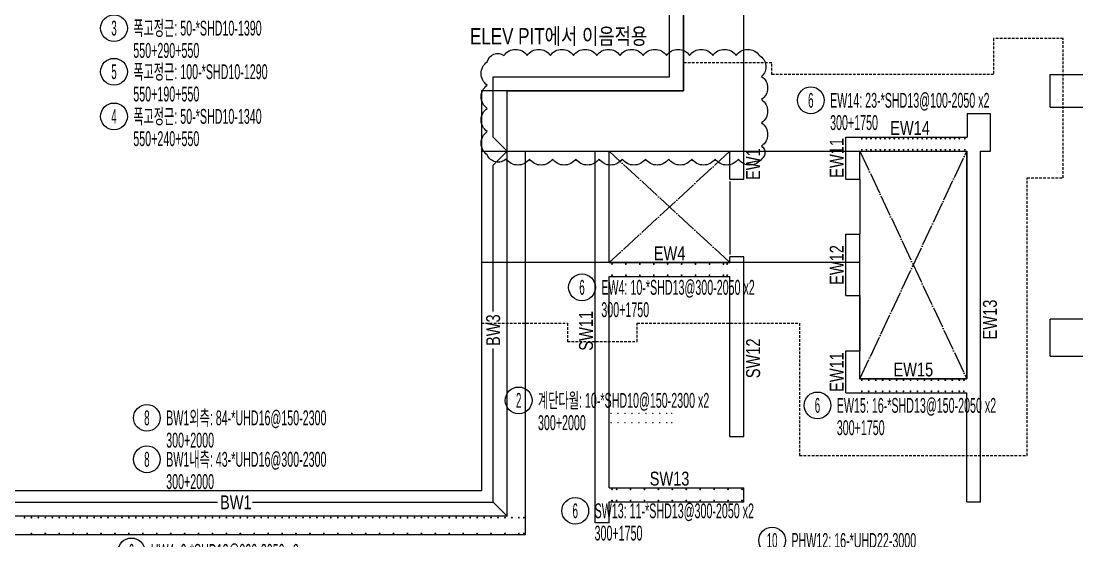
# Model space of a CAD drawing. Header units: millimetres. Extents: x 317501 to 814054, y -400799 to -14117.
# Drawn here: x 430866 to 453606, y -341558 to -330369 of the extents above; entities that cross this region are included whole.
import ezdxf
from ezdxf.enums import TextEntityAlignment as Align

# ---------------------------------------------------------------- set-up
doc = ezdxf.new("R2010")
doc.units = ezdxf.units.MM
doc.header["$LTSCALE"] = 38
doc.linetypes.add('XS-기초$0$DDOT', pattern=[14, 12, -1, 0, -1])
doc.linetypes.add('XS-기초$0$HID', pattern=[2.3, 1.5, -0.8])
for name, color, linetype in [('DIM', 7, 'Continuous'), ('LEADER', 7, 'Continuous'), ('RP_TAG', 7, 'Continuous'), ('XREBAR', 1, 'Continuous'), ('XS-기초$0$EL7', 7, 'Continuous'), ('XS-기초$0$OPEN', 9, 'XS-기초$0$DDOT'), ('XS-기초$0$기초꺽임', 4, 'XS-기초$0$HID'), ('XS-기초$0$기초연단', 3, 'Continuous'), ('XTAG', 7, 'Continuous')]:
    doc.layers.add(name, color=color, linetype=linetype)
doc.layers.add('벽부호', color=3, linetype='Continuous', lineweight=0)
doc.styles.add('RPWK1', font='Dotum.ttf', dxfattribs={"bigfont": 'whgtxt.shx'})
doc.styles.add('돋음', font='Dotum.ttf')

# ---------------------------------------------------------------- blocks, each defined once
blk = doc.blocks.new('XDFHSDHSTHS')
at = {"layer": 'DIM', "color": 5}
for p, q in [((-6110, 750), (-6110, 9575)), ((-4810, -150), (-4810, 8675)), ((1790, 400), (1790, 1100)), ((1790, 1100), (2950, 1100)), ((-9910, 750), (-6110, 750)), ((-9910, -8410), (-9910, 750)), ((500, 250), (0, 250)), ((0, 250), (0, -250)), ((500, -550), (500, 250)), ((1790, 400), (3650, 400)), ((-4810, -1155), (-4810, -150)), ((-2610, -250), (0, -250)), ((-2610, -1150), (-2610, -250)), ((-9510, -550), (-8010, -550)), ((-9510, -8810), (-9510, -550)), ((-8010, -8550), (-8010, -550)), ((-7710, -2950), (-7710, -550)), ((-7710, -550), (-5110, -550)), ((-5110, -1155), (-5110, -550)), ((-2310, -550), (-10, -550)), ((-2310, -1150), (-2310, -550)), ((-10, -5450), (-10, -550)), ((290, -8100), (290, -550)), ((290, -550), (500, -550)), ((-5110, -1155), (-4810, -1155)), ((-2610, -1150), (-2310, -1150)), ((-2610, -3660), (-2610, -2340)), ((-2610, -2340), (-2310, -2340)), ((-2310, -3660), (-2310, -2340)), ((-7710, -2950), (-5110, -2950)), ((-5110, -2950), (-5110, -2825)), ((-4810, -2825), (-5110, -2825)), ((-4810, -6690), (-4810, -2825)), ((-4810, -3250), (-4810, -2825)), ((-7710, -7800), (-7710, -3250)), ((-7710, -3250), (-5110, -3250)), ((-5110, -6690), (-5110, -3250)), ((-2610, -3660), (-2310, -3660)), ((3650, -4165), (1790, -4165)), ((1790, -4965), (1790, -4165)), ((-2610, -5750), (-2610, -4850)), ((-2610, -4850), (-2310, -4850)), ((-2310, -5450), (-2310, -4850)), ((1790, -4965), (7485, -4965)), ((-2310, -5450), (-10, -5450)), ((-2610, -5750), (-10, -5750)), ((-10, -8100), (-10, -5750)), ((-5110, -6690), (-4810, -6690)), ((-7710, -7800), (-4810, -7800)), ((-4810, -8100), (-4810, -7800)), ((-7710, -8550), (-7710, -8100)), ((-7710, -8100), (-4810, -8100)), ((-10, -8100), (290, -8100)), ((-9910, -8410), (-21595, -8410)), ((-7710, -8550), (-8010, -8550)), ((-9510, -8810), (-21995, -8810))]:
    blk.add_line(p, q, dxfattribs=at)
at = {"layer": 'XS-기초$0$EL7'}
for p, q in [((-5110, -1205), (-5110, -2775)), ((-2310, -1150), (-2310, -2340)), ((-2310, -3660), (-2310, -4850))]:
    blk.add_line(p, q, dxfattribs=at)
at = {"layer": 'XS-기초$0$OPEN'}
for p, q in [((-5110, -550), (-7710, -2950)), ((-5110, -2950), (-7710, -550)), ((-2310, -5450), (-10, -550)), ((-2310, -550), (-10, -5450))]:
    blk.add_line(p, q, dxfattribs=at)
at = {"layer": 'XS-기초$0$기초꺽임', "color": 8}
blk.add_lwpolyline([(-6110, 750), (-10460, 750), (-10460, -550), (-10, -550), (-10, -5450), (-2310, -5450), (-2310, -2950), (-10460, -2950), (-10460, -4250), (-8610, -4250), (-8610, -4650), (-7110, -4650), (-7110, -4250), (-3610, -4250), (-3610, -7100), (1290, -7100), (1290, -1125), (2070, -1125), (2070, 1875), (570, 1875), (570, 1100), (-4210, 1100), (-4210, 1350), (-6110, 1350)], close=True, dxfattribs=at)
at = {"layer": 'XS-기초$0$기초연단'}
blk.add_line((-6110, 9575), (-6110, 750), dxfattribs=at)
at = {"layer": 'XS-기초$0$기초연단', "color": 8}
for p, q in [((-10460, 750), (-10460, -7860)), ((-6110, 750), (-10460, 750)), ((-10460, -7860), (-21045, -7860))]:
    blk.add_line(p, q, dxfattribs=at)
blk.add_lwpolyline([(-5760, 11892), (-5760, 9575), (-6110, 9575), (-6110, 750), (-10460, 750), (-10460, -550), (-10, -550), (-10, -5450), (-2310, -5450), (-2310, -2950), (-10460, -2950), (-10460, -7860), (-21045, -7860), (-21045, -4650), (-24695, -4650), (-24695, -4050), (-29395, -4050), (-29395, -19375), (-5185, -19375)], dxfattribs=at)
blk = doc.blocks.new('*U1182', base_point=(447587.4742, -332073.1406))
at = {"layer": 'RP_TAG', "color": 0, "linetype": 'Continuous', "ltscale": 100}
blk.add_circle((447874.4742, -332073.1406), 288, dxfattribs=at)
at = {"layer": 'RP_TAG', "color": 0, "linetype": 'Continuous', "ltscale": 100, "style": 'RPWK1', "width": 0.5}
blk.add_text('6', height=320, dxfattribs=at).set_placement((447874.4742, -332073.1406), align=Align.MIDDLE_CENTER)
at = {"layer": 'RP_TAG', "color": 0, "linetype": 'Continuous', "ltscale": 100, "style": 'RPWK1', "width": 0.55}
for s, p in [('EW14: 23-*SHD13@100-2050 x2', (448290.4742, -332073.1406)), ('300+1750', (448290.4742, -332553.1406))]:
    blk.add_text(s, height=320, dxfattribs=at).set_placement(p, align=Align.MIDDLE_LEFT)
blk = doc.blocks.new('*U1183', base_point=(447731.118, -338641.4376))
at = {"layer": 'RP_TAG', "color": 0, "linetype": 'Continuous', "ltscale": 100}
blk.add_circle((448018.118, -338641.4376), 288, dxfattribs=at)
at = {"layer": 'RP_TAG', "color": 0, "linetype": 'Continuous', "ltscale": 100, "style": 'RPWK1', "width": 0.5}
blk.add_text('6', height=320, dxfattribs=at).set_placement((448018.118, -338641.4376), align=Align.MIDDLE_CENTER)
at = {"layer": 'RP_TAG', "color": 0, "linetype": 'Continuous', "ltscale": 100, "style": 'RPWK1', "width": 0.55}
for s, p in [('EW15: 16-*SHD13@150-2050 x2', (448434.118, -338641.4376)), ('300+1750', (448434.118, -339121.4376))]:
    blk.add_text(s, height=320, dxfattribs=at).set_placement(p, align=Align.MIDDLE_LEFT)
blk = doc.blocks.new('*U1206', base_point=(432954.6523, -341785.0219))
at = {"layer": 'RP_TAG', "color": 0, "linetype": 'Continuous', "ltscale": 100}
blk.add_circle((433241.6523, -341785.0219), 288, dxfattribs=at)
at = {"layer": 'RP_TAG', "color": 0, "linetype": 'Continuous', "ltscale": 100, "style": 'RPWK1', "width": 0.5}
blk.add_text('6', height=320, dxfattribs=at).set_placement((433241.6523, -341785.0219), align=Align.MIDDLE_CENTER)
at = {"layer": 'RP_TAG', "color": 0, "linetype": 'Continuous', "ltscale": 100, "style": 'RPWK1', "width": 0.55}
for s, p in [('HW4: 6-*SHD13@300-2050 x2', (433657.6523, -341785.0219)), ('300+1750', (433657.6523, -342265.0219))]:
    blk.add_text(s, height=320, dxfattribs=at).set_placement(p, align=Align.MIDDLE_LEFT)
blk = doc.blocks.new('*U1232', base_point=(442514.3847, -340910.6544))
at = {"layer": 'RP_TAG', "color": 0, "linetype": 'Continuous', "ltscale": 100}
blk.add_circle((442801.3847, -340910.6544), 288, dxfattribs=at)
at = {"layer": 'RP_TAG', "color": 0, "linetype": 'Continuous', "ltscale": 100, "style": 'RPWK1', "width": 0.5}
blk.add_text('6', height=320, dxfattribs=at).set_placement((442801.3847, -340910.6544), align=Align.MIDDLE_CENTER)
at = {"layer": 'RP_TAG', "color": 0, "linetype": 'Continuous', "ltscale": 100, "style": 'RPWK1', "width": 0.55}
for s, p in [('SW13: 11-*SHD13@300-2050 x2', (443217.3847, -340910.6544)), ('300+1750', (443217.3847, -341390.6544))]:
    blk.add_text(s, height=320, dxfattribs=at).set_placement(p, align=Align.MIDDLE_LEFT)
blk = doc.blocks.new('*U1234', base_point=(442659.7039, -336100.2828))
at = {"layer": 'RP_TAG', "color": 0, "linetype": 'Continuous', "ltscale": 100}
blk.add_circle((442946.7039, -336100.2828), 288, dxfattribs=at)
at = {"layer": 'RP_TAG', "color": 0, "linetype": 'Continuous', "ltscale": 100, "style": 'RPWK1', "width": 0.5}
blk.add_text('6', height=320, dxfattribs=at).set_placement((442946.7039, -336100.2828), align=Align.MIDDLE_CENTER)
at = {"layer": 'RP_TAG', "color": 0, "linetype": 'Continuous', "ltscale": 100, "style": 'RPWK1', "width": 0.55}
for s, p in [('EW4: 10-*SHD13@300-2050 x2', (443362.7039, -336100.2828)), ('300+1750', (443362.7039, -336580.2828))]:
    blk.add_text(s, height=320, dxfattribs=at).set_placement(p, align=Align.MIDDLE_LEFT)
blk = doc.blocks.new('*U1236', base_point=(441295.2083, -338533.5637))
at = {"layer": 'RP_TAG', "color": 0, "linetype": 'Continuous', "ltscale": 100}
blk.add_circle((441582.2083, -338533.5637), 288, dxfattribs=at)
at = {"layer": 'RP_TAG', "color": 0, "linetype": 'Continuous', "ltscale": 100, "style": 'RPWK1', "width": 0.5}
blk.add_text('2', height=320, dxfattribs=at).set_placement((441582.2083, -338533.5637), align=Align.MIDDLE_CENTER)
at = {"layer": 'RP_TAG', "color": 0, "linetype": 'Continuous', "ltscale": 100, "style": 'RPWK1', "width": 0.55}
for s, p in [('계단다월: 10-*SHD10@150-2300 x2', (441998.2083, -338533.5637)), ('300+2000', (441998.2083, -339013.5637))]:
    blk.add_text(s, height=320, dxfattribs=at).set_placement(p, align=Align.MIDDLE_LEFT)
blk = doc.blocks.new('*U1240', base_point=(446754.2946, -341550.2448))
at = {"layer": 'RP_TAG', "color": 0, "linetype": 'Continuous', "ltscale": 100}
blk.add_circle((447041.2946, -341550.2448), 288, dxfattribs=at)
at = {"layer": 'RP_TAG', "color": 0, "linetype": 'Continuous', "ltscale": 100, "style": 'RPWK1', "width": 0.5}
blk.add_text('10', height=320, dxfattribs=at).set_placement((447041.2946, -341550.2448), align=Align.MIDDLE_CENTER)
at = {"layer": 'RP_TAG', "color": 0, "linetype": 'Continuous', "ltscale": 100, "style": 'RPWK1', "width": 0.55}
for s, p in [('PHW12: 16-*UHD22-3000', (447457.2946, -341550.2448)), ('360+2640', (447457.2946, -342030.2448))]:
    blk.add_text(s, height=320, dxfattribs=at).set_placement(p, align=Align.MIDDLE_LEFT)
blk = doc.blocks.new('*U1265', base_point=(433287.3679, -339802.2206))
at = {"layer": 'RP_TAG', "color": 0, "linetype": 'Continuous', "ltscale": 100}
blk.add_circle((433574.3679, -339802.2206), 288, dxfattribs=at)
at = {"layer": 'RP_TAG', "color": 0, "linetype": 'Continuous', "ltscale": 100, "style": 'RPWK1', "width": 0.5}
blk.add_text('8', height=320, dxfattribs=at).set_placement((433574.3679, -339802.2206), align=Align.MIDDLE_CENTER)
at = {"layer": 'RP_TAG', "color": 0, "linetype": 'Continuous', "ltscale": 100, "style": 'RPWK1', "width": 0.55}
for s, p in [('BW1내측: 43-*UHD16@300-2300', (433990.3679, -339802.2206)), ('300+2000', (433990.3679, -340282.2206))]:
    blk.add_text(s, height=320, dxfattribs=at).set_placement(p, align=Align.MIDDLE_LEFT)
blk = doc.blocks.new('*U1266', base_point=(433287.3679, -338909.6941))
at = {"layer": 'RP_TAG', "color": 0, "linetype": 'Continuous', "ltscale": 100}
blk.add_circle((433574.3679, -338909.6941), 288, dxfattribs=at)
at = {"layer": 'RP_TAG', "color": 0, "linetype": 'Continuous', "ltscale": 100, "style": 'RPWK1', "width": 0.5}
blk.add_text('8', height=320, dxfattribs=at).set_placement((433574.3679, -338909.6941), align=Align.MIDDLE_CENTER)
at = {"layer": 'RP_TAG', "color": 0, "linetype": 'Continuous', "ltscale": 100, "style": 'RPWK1', "width": 0.55}
for s, p in [('BW1외측: 84-*UHD16@150-2300', (433990.3679, -338909.6941)), ('300+2000', (433990.3679, -339389.6941))]:
    blk.add_text(s, height=320, dxfattribs=at).set_placement(p, align=Align.MIDDLE_LEFT)
blk = doc.blocks.new('*U1274', base_point=(432579.2945, -331457.9248))
at = {"layer": 'RP_TAG', "color": 0, "linetype": 'Continuous', "ltscale": 100}
blk.add_circle((432866.2945, -331457.9248), 288, dxfattribs=at)
at = {"layer": 'RP_TAG', "color": 0, "linetype": 'Continuous', "ltscale": 100, "style": 'RPWK1', "width": 0.5}
blk.add_text('5', height=320, dxfattribs=at).set_placement((432866.2945, -331457.9248), align=Align.MIDDLE_CENTER)
at = {"layer": 'RP_TAG', "color": 0, "linetype": 'Continuous', "ltscale": 100, "style": 'RPWK1', "width": 0.55}
for s, p in [('폭고정근: 100-*SHD10-1290', (433282.2945, -331457.9248)), ('550+190+550', (433282.2945, -331937.9248))]:
    blk.add_text(s, height=320, dxfattribs=at).set_placement(p, align=Align.MIDDLE_LEFT)
blk = doc.blocks.new('*U1275', base_point=(432579.2945, -332419.3573))
at = {"layer": 'RP_TAG', "color": 0, "linetype": 'Continuous', "ltscale": 100}
blk.add_circle((432866.2945, -332419.3573), 288, dxfattribs=at)
at = {"layer": 'RP_TAG', "color": 0, "linetype": 'Continuous', "ltscale": 100, "style": 'RPWK1', "width": 0.55}
for s, p in [('폭고정근: 50-*SHD10-1340', (433282.2945, -332419.3573)), ('550+240+550', (433282.2945, -332899.3573))]:
    blk.add_text(s, height=320, dxfattribs=at).set_placement(p, align=Align.MIDDLE_LEFT)
at = {"layer": 'RP_TAG', "color": 0, "linetype": 'Continuous', "ltscale": 100, "style": 'RPWK1', "width": 0.5}
blk.add_text('4', height=320, dxfattribs=at).set_placement((432866.2945, -332419.3573), align=Align.MIDDLE_CENTER)
blk = doc.blocks.new('*U1276', base_point=(432579.2945, -330519.4532))
at = {"layer": 'RP_TAG', "color": 0, "linetype": 'Continuous', "ltscale": 100}
blk.add_circle((432866.2945, -330519.4532), 288, dxfattribs=at)
at = {"layer": 'RP_TAG', "color": 0, "linetype": 'Continuous', "ltscale": 100, "style": 'RPWK1', "width": 0.5}
blk.add_text('3', height=320, dxfattribs=at).set_placement((432866.2945, -330519.4532), align=Align.MIDDLE_CENTER)
at = {"layer": 'RP_TAG', "color": 0, "linetype": 'Continuous', "ltscale": 100, "style": 'RPWK1', "width": 0.55}
for s, p in [('폭고정근: 50-*SHD10-1390', (433282.2945, -330519.4532)), ('550+290+550', (433282.2945, -330999.4532))]:
    blk.add_text(s, height=320, dxfattribs=at).set_placement(p, align=Align.MIDDLE_LEFT)
blk = doc.blocks.new('*U1277', base_point=(451382.4087, -338218.0298, 17.1429))
at = {"layer": 'RP_TAG', "color": 0, "linetype": 'Continuous', "ltscale": 100, "style": 'RPWK1'}
blk.add_text('+', height=26, dxfattribs=at).set_placement((451382.4087, -338218.0298, 34.2858), align=Align.MIDDLE_CENTER)
blk = doc.blocks.new('*U1296', base_point=(443382.4087, -340568.0298, 17.1429))
at = {"layer": 'RP_TAG', "color": 0, "linetype": 'Continuous', "ltscale": 100, "style": 'RPWK1'}
blk.add_text('+', height=26, dxfattribs=at).set_placement((443382.4087, -340568.0298, 34.2858), align=Align.MIDDLE_CENTER)
blk = doc.blocks.new('*U1297', base_point=(443382.4087, -335718.0298, 17.1429))
at = {"layer": 'RP_TAG', "color": 0, "linetype": 'Continuous', "ltscale": 100, "style": 'RPWK1'}
blk.add_text('+', height=26, dxfattribs=at).set_placement((443382.4087, -335718.0298, 34.2858), align=Align.MIDDLE_CENTER)
blk = doc.blocks.new('*U1298', base_point=(446282.4087, -335718.0298, 17.1429))
at = {"layer": 'RP_TAG', "color": 0, "linetype": 'Continuous', "ltscale": 100, "style": 'RPWK1'}
blk.add_text('+', height=26, dxfattribs=at).set_placement((446282.4087, -335718.0298, 34.2858), align=Align.MIDDLE_CENTER)

msp = doc.modelspace()

# ---------------------------------------------------------------- linework, layer by layer
at = {"layer": 'LEADER'}
for p, q in [((444832.4, -331568), (444832.4, -328200.3)), ((441032.4, -332868), (441032.4, -331568)), ((441032.4, -331568), (444832.4, -331568)), ((441332.4, -333168), (441032.4, -332868)), ((441032.4, -340728), (441332.4, -341028))]:
    msp.add_line(p, q, dxfattribs=at)
for points in [[(441032.4, -336620.7), (441032.4, -333468), (441332.4, -333168)], [(435846.6, -340728), (441032.4, -340728), (441032.4, -337417.6)], [(429947.4, -339590.5), (429947.4, -340728), (435096, -340728)]]:
    msp.add_lwpolyline(points, dxfattribs=at)
at = {"layer": 'XREBAR', "color": 11, "linetype": 'Continuous', "ltscale": 2.33129e-317, "const_width": 20}
for points in [[(448962.4, -332898, -1), (448982.4, -332898, -1), (448962.4, -332898)], [(449062.4, -332898, -1), (449082.4, -332898, -1), (449062.4, -332898)], [(449162.4, -332898, -1), (449182.4, -332898, -1), (449162.4, -332898)], [(449262.4, -332898, -1), (449282.4, -332898, -1), (449262.4, -332898)], [(449362.4, -332898, -1), (449382.4, -332898, -1), (449362.4, -332898)], [(449462.4, -332898, -1), (449482.4, -332898, -1), (449462.4, -332898)], [(449562.4, -332898, -1), (449582.4, -332898, -1), (449562.4, -332898)], [(449662.4, -332898, -1), (449682.4, -332898, -1), (449662.4, -332898)], [(449762.4, -332898, -1), (449782.4, -332898, -1), (449762.4, -332898)], [(449862.4, -332898, -1), (449882.4, -332898, -1), (449862.4, -332898)], [(449962.4, -332898, -1), (449982.4, -332898, -1), (449962.4, -332898)], [(450062.4, -332898, -1), (450082.4, -332898, -1), (450062.4, -332898)], [(450162.4, -332898, -1), (450182.4, -332898, -1), (450162.4, -332898)], [(450262.4, -332898, -1), (450282.4, -332898, -1), (450262.4, -332898)], [(450362.4, -332898, -1), (450382.4, -332898, -1), (450362.4, -332898)], [(450462.4, -332898, -1), (450482.4, -332898, -1), (450462.4, -332898)], [(450562.4, -332898, -1), (450582.4, -332898, -1), (450562.4, -332898)], [(450662.4, -332898, -1), (450682.4, -332898, -1), (450662.4, -332898)], [(450762.4, -332898, -1), (450782.4, -332898, -1), (450762.4, -332898)], [(450862.4, -332898, -1), (450882.4, -332898, -1), (450862.4, -332898)], [(450962.4, -332898, -1), (450982.4, -332898, -1), (450962.4, -332898)], [(451062.4, -332898, -1), (451082.4, -332898, -1), (451062.4, -332898)], [(451182.4, -332898, -1), (451202.4, -332898, -1), (451182.4, -332898)], [(448962.4, -333138, -1), (448982.4, -333138, -1), (448962.4, -333138)], [(449062.4, -333138, -1), (449082.4, -333138, -1), (449062.4, -333138)], [(449162.4, -333138, -1), (449182.4, -333138, -1), (449162.4, -333138)], [(449262.4, -333138, -1), (449282.4, -333138, -1), (449262.4, -333138)], [(449362.4, -333138, -1), (449382.4, -333138, -1), (449362.4, -333138)], [(449462.4, -333138, -1), (449482.4, -333138, -1), (449462.4, -333138)], [(449562.4, -333138, -1), (449582.4, -333138, -1), (449562.4, -333138)], [(449662.4, -333138, -1), (449682.4, -333138, -1), (449662.4, -333138)], [(449762.4, -333138, -1), (449782.4, -333138, -1), (449762.4, -333138)], [(449862.4, -333138, -1), (449882.4, -333138, -1), (449862.4, -333138)], [(449962.4, -333138, -1), (449982.4, -333138, -1), (449962.4, -333138)], [(450062.4, -333138, -1), (450082.4, -333138, -1), (450062.4, -333138)], [(450162.4, -333138, -1), (450182.4, -333138, -1), (450162.4, -333138)], [(450262.4, -333138, -1), (450282.4, -333138, -1), (450262.4, -333138)], [(450362.4, -333138, -1), (450382.4, -333138, -1), (450362.4, -333138)], [(450462.4, -333138, -1), (450482.4, -333138, -1), (450462.4, -333138)], [(450562.4, -333138, -1), (450582.4, -333138, -1), (450562.4, -333138)], [(450662.4, -333138, -1), (450682.4, -333138, -1), (450662.4, -333138)], [(450762.4, -333138, -1), (450782.4, -333138, -1), (450762.4, -333138)], [(450862.4, -333138, -1), (450882.4, -333138, -1), (450862.4, -333138)], [(450962.4, -333138, -1), (450982.4, -333138, -1), (450962.4, -333138)], [(451062.4, -333138, -1), (451082.4, -333138, -1), (451062.4, -333138)], [(451182.4, -333138, -1), (451202.4, -333138, -1), (451182.4, -333138)], [(443582.4, -335598, -1), (443602.4, -335598, -1), (443582.4, -335598)], [(443882.4, -335598, -1), (443902.4, -335598, -1), (443882.4, -335598)], [(444182.4, -335598, -1), (444202.4, -335598, -1), (444182.4, -335598)], [(444482.4, -335598, -1), (444502.4, -335598, -1), (444482.4, -335598)], [(444782.4, -335598, -1), (444802.4, -335598, -1), (444782.4, -335598)], [(445082.4, -335598, -1), (445102.4, -335598, -1), (445082.4, -335598)], [(445382.4, -335598, -1), (445402.4, -335598, -1), (445382.4, -335598)], [(445682.4, -335598, -1), (445702.4, -335598, -1), (445682.4, -335598)], [(445982.4, -335598, -1), (446002.4, -335598, -1), (445982.4, -335598)], [(446062.4, -335598, -1), (446082.4, -335598, -1), (446062.4, -335598)], [(443582.4, -335838, -1), (443602.4, -335838, -1), (443582.4, -335838)], [(443882.4, -335838, -1), (443902.4, -335838, -1), (443882.4, -335838)], [(444182.4, -335838, -1), (444202.4, -335838, -1), (444182.4, -335838)], [(444482.4, -335838, -1), (444502.4, -335838, -1), (444482.4, -335838)], [(444782.4, -335838, -1), (444802.4, -335838, -1), (444782.4, -335838)], [(445082.4, -335838, -1), (445102.4, -335838, -1), (445082.4, -335838)], [(445382.4, -335838, -1), (445402.4, -335838, -1), (445382.4, -335838)], [(445682.4, -335838, -1), (445702.4, -335838, -1), (445682.4, -335838)], [(445982.4, -335838, -1), (446002.4, -335838, -1), (445982.4, -335838)], [(446062.4, -335838, -1), (446082.4, -335838, -1), (446062.4, -335838)], [(448962.4, -338098, -1), (448982.4, -338098, -1), (448962.4, -338098)], [(449112.4, -338098, -1), (449132.4, -338098, -1), (449112.4, -338098)], [(449262.4, -338098, -1), (449282.4, -338098, -1), (449262.4, -338098)], [(449412.4, -338098, -1), (449432.4, -338098, -1), (449412.4, -338098)], [(449562.4, -338098, -1), (449582.4, -338098, -1), (449562.4, -338098)], [(449712.4, -338098, -1), (449732.4, -338098, -1), (449712.4, -338098)], [(449862.4, -338098, -1), (449882.4, -338098, -1), (449862.4, -338098)], [(450012.4, -338098, -1), (450032.4, -338098, -1), (450012.4, -338098)], [(450162.4, -338098, -1), (450182.4, -338098, -1), (450162.4, -338098)], [(450312.4, -338098, -1), (450332.4, -338098, -1), (450312.4, -338098)], [(450462.4, -338098, -1), (450482.4, -338098, -1), (450462.4, -338098)], [(450612.4, -338098, -1), (450632.4, -338098, -1), (450612.4, -338098)], [(450762.4, -338098, -1), (450782.4, -338098, -1), (450762.4, -338098)], [(450912.4, -338098, -1), (450932.4, -338098, -1), (450912.4, -338098)], [(451062.4, -338098, -1), (451082.4, -338098, -1), (451062.4, -338098)], [(451162.4, -338098, -1), (451182.4, -338098, -1), (451162.4, -338098)], [(448962.4, -338338, -1), (448982.4, -338338, -1), (448962.4, -338338)], [(449112.4, -338338, -1), (449132.4, -338338, -1), (449112.4, -338338)], [(449262.4, -338338, -1), (449282.4, -338338, -1), (449262.4, -338338)], [(449412.4, -338338, -1), (449432.4, -338338, -1), (449412.4, -338338)], [(449562.4, -338338, -1), (449582.4, -338338, -1), (449562.4, -338338)], [(449712.4, -338338, -1), (449732.4, -338338, -1), (449712.4, -338338)], [(449862.4, -338338, -1), (449882.4, -338338, -1), (449862.4, -338338)], [(450012.4, -338338, -1), (450032.4, -338338, -1), (450012.4, -338338)], [(450162.4, -338338, -1), (450182.4, -338338, -1), (450162.4, -338338)], [(450312.4, -338338, -1), (450332.4, -338338, -1), (450312.4, -338338)], [(450462.4, -338338, -1), (450482.4, -338338, -1), (450462.4, -338338)], [(450612.4, -338338, -1), (450632.4, -338338, -1), (450612.4, -338338)], [(450762.4, -338338, -1), (450782.4, -338338, -1), (450762.4, -338338)], [(450912.4, -338338, -1), (450932.4, -338338, -1), (450912.4, -338338)], [(451062.4, -338338, -1), (451082.4, -338338, -1), (451062.4, -338338)], [(451162.4, -338338, -1), (451182.4, -338338, -1), (451162.4, -338338)], [(443582.4, -340448, -1), (443602.4, -340448, -1), (443582.4, -340448)], [(443682.4, -340448, -1), (443702.4, -340448, -1), (443682.4, -340448)], [(443982.4, -340448, -1), (444002.4, -340448, -1), (443982.4, -340448)], [(444282.4, -340448, -1), (444302.4, -340448, -1), (444282.4, -340448)], [(444582.4, -340448, -1), (444602.4, -340448, -1), (444582.4, -340448)], [(444882.4, -340448, -1), (444902.4, -340448, -1), (444882.4, -340448)], [(445182.4, -340448, -1), (445202.4, -340448, -1), (445182.4, -340448)], [(445482.4, -340448, -1), (445502.4, -340448, -1), (445482.4, -340448)], [(445782.4, -340448, -1), (445802.4, -340448, -1), (445782.4, -340448)], [(446082.4, -340448, -1), (446102.4, -340448, -1), (446082.4, -340448)], [(446382.4, -340448, -1), (446402.4, -340448, -1), (446382.4, -340448)], [(443582.4, -340688.1, -1), (443602.4, -340688.1, -1), (443582.4, -340688.1)], [(443682.4, -340688.1, -1), (443702.4, -340688.1, -1), (443682.4, -340688.1)], [(443982.4, -340688.1, -1), (444002.4, -340688.1, -1), (443982.4, -340688.1)], [(444282.4, -340688.1, -1), (444302.4, -340688.1, -1), (444282.4, -340688.1)], [(444582.4, -340688.1, -1), (444602.4, -340688.1, -1), (444582.4, -340688.1)], [(444882.4, -340688.1, -1), (444902.4, -340688.1, -1), (444882.4, -340688.1)], [(445182.4, -340688.1, -1), (445202.4, -340688.1, -1), (445182.4, -340688.1)], [(445482.4, -340688.1, -1), (445502.4, -340688.1, -1), (445482.4, -340688.1)], [(445782.4, -340688.1, -1), (445802.4, -340688.1, -1), (445782.4, -340688.1)], [(446082.4, -340688.1, -1), (446102.4, -340688.1, -1), (446082.4, -340688.1)], [(446382.4, -340688.1, -1), (446402.4, -340688.1, -1), (446382.4, -340688.1)]]:
    msp.add_lwpolyline(points, format="xyb", dxfattribs=at)
at = {"layer": 'XREBAR', "color": 30, "linetype": 'Continuous', "ltscale": 6.3e-322, "const_width": 15}
for points in [[(443564.9, -338814.8, -1), (443579.9, -338814.8, -1), (443564.9, -338814.8)], [(443714.9, -338814.8, -1), (443729.9, -338814.8, -1), (443714.9, -338814.8)], [(443864.9, -338814.8, -1), (443879.9, -338814.8, -1), (443864.9, -338814.8)], [(444014.9, -338814.8, -1), (444029.9, -338814.8, -1), (444014.9, -338814.8)], [(444164.9, -338814.8, -1), (444179.9, -338814.8, -1), (444164.9, -338814.8)], [(444314.9, -338814.8, -1), (444329.9, -338814.8, -1), (444314.9, -338814.8)], [(444464.9, -338814.8, -1), (444479.9, -338814.8, -1), (444464.9, -338814.8)], [(444614.9, -338814.8, -1), (444629.9, -338814.8, -1), (444614.9, -338814.8)], [(444764.9, -338814.8, -1), (444779.9, -338814.8, -1), (444764.9, -338814.8)], [(444872.3, -338814.8, -1), (444887.3, -338814.8, -1), (444872.3, -338814.8)], [(443564.9, -339012.7, -1), (443579.9, -339012.7, -1), (443564.9, -339012.7)], [(443714.9, -339012.7, -1), (443729.9, -339012.7, -1), (443714.9, -339012.7)], [(443864.9, -339012.7, -1), (443879.9, -339012.7, -1), (443864.9, -339012.7)], [(444014.9, -339012.7, -1), (444029.9, -339012.7, -1), (444014.9, -339012.7)], [(444164.9, -339012.7, -1), (444179.9, -339012.7, -1), (444164.9, -339012.7)], [(444314.9, -339012.7, -1), (444329.9, -339012.7, -1), (444314.9, -339012.7)], [(444464.9, -339012.7, -1), (444479.9, -339012.7, -1), (444464.9, -339012.7)], [(444614.9, -339012.7, -1), (444629.9, -339012.7, -1), (444614.9, -339012.7)], [(444764.9, -339012.7, -1), (444779.9, -339012.7, -1), (444764.9, -339012.7)], [(444872.3, -339012.7, -1), (444887.3, -339012.7, -1), (444872.3, -339012.7)]]:
    msp.add_lwpolyline(points, format="xyb", dxfattribs=at)
at = {"layer": 'XREBAR', "color": 171, "linetype": 'Continuous', "ltscale": 2.33129e-317, "const_width": 20}
for points in [[(430927.4, -341058, -1), (430947.4, -341058, -1), (430927.4, -341058)], [(431077.4, -341058, -1), (431097.4, -341058, -1), (431077.4, -341058)], [(431227.4, -341058, -1), (431247.4, -341058, -1), (431227.4, -341058)], [(431377.4, -341058, -1), (431397.4, -341058, -1), (431377.4, -341058)], [(431527.4, -341058, -1), (431547.4, -341058, -1), (431527.4, -341058)], [(431677.4, -341058, -1), (431697.4, -341058, -1), (431677.4, -341058)], [(431827.4, -341058, -1), (431847.4, -341058, -1), (431827.4, -341058)], [(431977.4, -341058, -1), (431997.4, -341058, -1), (431977.4, -341058)], [(432127.4, -341058, -1), (432147.4, -341058, -1), (432127.4, -341058)], [(432277.4, -341058, -1), (432297.4, -341058, -1), (432277.4, -341058)], [(432427.4, -341058, -1), (432447.4, -341058, -1), (432427.4, -341058)], [(432577.4, -341058, -1), (432597.4, -341058, -1), (432577.4, -341058)], [(432727.4, -341058, -1), (432747.4, -341058, -1), (432727.4, -341058)], [(432877.4, -341058, -1), (432897.4, -341058, -1), (432877.4, -341058)], [(433027.4, -341058, -1), (433047.4, -341058, -1), (433027.4, -341058)], [(433177.4, -341058, -1), (433197.4, -341058, -1), (433177.4, -341058)], [(433327.4, -341058, -1), (433347.4, -341058, -1), (433327.4, -341058)], [(433477.4, -341058, -1), (433497.4, -341058, -1), (433477.4, -341058)], [(433627.4, -341058, -1), (433647.4, -341058, -1), (433627.4, -341058)], [(433777.4, -341058, -1), (433797.4, -341058, -1), (433777.4, -341058)], [(433927.4, -341058, -1), (433947.4, -341058, -1), (433927.4, -341058)], [(434077.4, -341058, -1), (434097.4, -341058, -1), (434077.4, -341058)], [(434227.4, -341058, -1), (434247.4, -341058, -1), (434227.4, -341058)], [(434377.4, -341058, -1), (434397.4, -341058, -1), (434377.4, -341058)], [(434527.4, -341058, -1), (434547.4, -341058, -1), (434527.4, -341058)], [(434677.4, -341058, -1), (434697.4, -341058, -1), (434677.4, -341058)], [(434827.4, -341058, -1), (434847.4, -341058, -1), (434827.4, -341058)], [(434977.4, -341058, -1), (434997.4, -341058, -1), (434977.4, -341058)], [(435127.4, -341058, -1), (435147.4, -341058, -1), (435127.4, -341058)], [(435277.4, -341058, -1), (435297.4, -341058, -1), (435277.4, -341058)], [(435427.4, -341058, -1), (435447.4, -341058, -1), (435427.4, -341058)], [(435577.4, -341058, -1), (435597.4, -341058, -1), (435577.4, -341058)], [(435727.4, -341058, -1), (435747.4, -341058, -1), (435727.4, -341058)], [(435877.4, -341058, -1), (435897.4, -341058, -1), (435877.4, -341058)], [(436027.4, -341058, -1), (436047.4, -341058, -1), (436027.4, -341058)], [(436177.4, -341058, -1), (436197.4, -341058, -1), (436177.4, -341058)], [(436327.4, -341058, -1), (436347.4, -341058, -1), (436327.4, -341058)], [(436477.4, -341058, -1), (436497.4, -341058, -1), (436477.4, -341058)], [(436627.4, -341058, -1), (436647.4, -341058, -1), (436627.4, -341058)], [(436777.4, -341058, -1), (436797.4, -341058, -1), (436777.4, -341058)], [(436927.4, -341058, -1), (436947.4, -341058, -1), (436927.4, -341058)], [(437077.4, -341058, -1), (437097.4, -341058, -1), (437077.4, -341058)], [(437227.4, -341058, -1), (437247.4, -341058, -1), (437227.4, -341058)], [(437377.4, -341058, -1), (437397.4, -341058, -1), (437377.4, -341058)], [(437527.4, -341058, -1), (437547.4, -341058, -1), (437527.4, -341058)], [(437677.4, -341058, -1), (437697.4, -341058, -1), (437677.4, -341058)], [(437827.4, -341058, -1), (437847.4, -341058, -1), (437827.4, -341058)], [(437977.4, -341058, -1), (437997.4, -341058, -1), (437977.4, -341058)], [(438127.4, -341058, -1), (438147.4, -341058, -1), (438127.4, -341058)], [(438277.4, -341058, -1), (438297.4, -341058, -1), (438277.4, -341058)], [(438427.4, -341058, -1), (438447.4, -341058, -1), (438427.4, -341058)], [(438577.4, -341058, -1), (438597.4, -341058, -1), (438577.4, -341058)], [(438727.4, -341058, -1), (438747.4, -341058, -1), (438727.4, -341058)], [(438877.4, -341058, -1), (438897.4, -341058, -1), (438877.4, -341058)], [(439027.4, -341058, -1), (439047.4, -341058, -1), (439027.4, -341058)], [(439177.4, -341058, -1), (439197.4, -341058, -1), (439177.4, -341058)], [(439327.4, -341058, -1), (439347.4, -341058, -1), (439327.4, -341058)], [(439477.4, -341058, -1), (439497.4, -341058, -1), (439477.4, -341058)], [(439627.4, -341058, -1), (439647.4, -341058, -1), (439627.4, -341058)], [(439777.4, -341058, -1), (439797.4, -341058, -1), (439777.4, -341058)], [(439927.4, -341058, -1), (439947.4, -341058, -1), (439927.4, -341058)], [(440077.4, -341058, -1), (440097.4, -341058, -1), (440077.4, -341058)], [(440227.4, -341058, -1), (440247.4, -341058, -1), (440227.4, -341058)], [(440377.4, -341058, -1), (440397.4, -341058, -1), (440377.4, -341058)], [(440527.4, -341058, -1), (440547.4, -341058, -1), (440527.4, -341058)], [(440677.4, -341058, -1), (440697.4, -341058, -1), (440677.4, -341058)], [(440827.4, -341058, -1), (440847.4, -341058, -1), (440827.4, -341058)], [(440977.4, -341058, -1), (440997.4, -341058, -1), (440977.4, -341058)], [(441127.4, -341058, -1), (441147.4, -341058, -1), (441127.4, -341058)], [(441277.4, -341058, -1), (441297.4, -341058, -1), (441277.4, -341058)], [(441427.4, -341058, -1), (441447.4, -341058, -1), (441427.4, -341058)], [(441577.4, -341058, -1), (441597.4, -341058, -1), (441577.4, -341058)], [(441682.4, -341058, -1), (441702.4, -341058, -1), (441682.4, -341058)], [(431077.4, -341398, -1), (431097.4, -341398, -1), (431077.4, -341398)], [(431377.4, -341398, -1), (431397.4, -341398, -1), (431377.4, -341398)], [(431677.4, -341398, -1), (431697.4, -341398, -1), (431677.4, -341398)], [(431977.4, -341398, -1), (431997.4, -341398, -1), (431977.4, -341398)], [(432277.4, -341398, -1), (432297.4, -341398, -1), (432277.4, -341398)], [(432577.4, -341398, -1), (432597.4, -341398, -1), (432577.4, -341398)], [(432877.4, -341398, -1), (432897.4, -341398, -1), (432877.4, -341398)], [(433177.4, -341398, -1), (433197.4, -341398, -1), (433177.4, -341398)], [(433477.4, -341398, -1), (433497.4, -341398, -1), (433477.4, -341398)], [(433777.4, -341398, -1), (433797.4, -341398, -1), (433777.4, -341398)], [(434077.4, -341398, -1), (434097.4, -341398, -1), (434077.4, -341398)], [(434377.4, -341398, -1), (434397.4, -341398, -1), (434377.4, -341398)], [(434677.4, -341398, -1), (434697.4, -341398, -1), (434677.4, -341398)], [(434977.4, -341398, -1), (434997.4, -341398, -1), (434977.4, -341398)], [(435277.4, -341398, -1), (435297.4, -341398, -1), (435277.4, -341398)], [(435577.4, -341398, -1), (435597.4, -341398, -1), (435577.4, -341398)], [(435877.4, -341398, -1), (435897.4, -341398, -1), (435877.4, -341398)], [(436177.4, -341398, -1), (436197.4, -341398, -1), (436177.4, -341398)], [(436477.4, -341398, -1), (436497.4, -341398, -1), (436477.4, -341398)], [(436777.4, -341398, -1), (436797.4, -341398, -1), (436777.4, -341398)], [(437077.4, -341398, -1), (437097.4, -341398, -1), (437077.4, -341398)], [(437377.4, -341398, -1), (437397.4, -341398, -1), (437377.4, -341398)], [(437677.4, -341398, -1), (437697.4, -341398, -1), (437677.4, -341398)], [(437977.4, -341398, -1), (437997.4, -341398, -1), (437977.4, -341398)], [(438277.4, -341398, -1), (438297.4, -341398, -1), (438277.4, -341398)], [(438577.4, -341398, -1), (438597.4, -341398, -1), (438577.4, -341398)], [(438877.4, -341398, -1), (438897.4, -341398, -1), (438877.4, -341398)], [(439177.4, -341398, -1), (439197.4, -341398, -1), (439177.4, -341398)], [(439477.4, -341398, -1), (439497.4, -341398, -1), (439477.4, -341398)], [(439777.4, -341398, -1), (439797.4, -341398, -1), (439777.4, -341398)], [(440077.4, -341398, -1), (440097.4, -341398, -1), (440077.4, -341398)], [(440377.4, -341398, -1), (440397.4, -341398, -1), (440377.4, -341398)], [(440677.4, -341398, -1), (440697.4, -341398, -1), (440677.4, -341398)], [(440977.4, -341398, -1), (440997.4, -341398, -1), (440977.4, -341398)], [(441277.4, -341398, -1), (441297.4, -341398, -1), (441277.4, -341398)], [(441577.4, -341398, -1), (441597.4, -341398, -1), (441577.4, -341398)], [(441682.4, -341398, -1), (441702.4, -341398, -1), (441682.4, -341398)]]:
    msp.add_lwpolyline(points, format="xyb", dxfattribs=at)
at = {"layer": 'XTAG', "color": 6}
msp.add_lwpolyline([(446814, -333338.1, -0.5205671), (446314, -333338.1, -0.5205671), (445814, -333338.1, -0.5205671), (445314, -333338.1, -0.5205671), (444814, -333338.1, -0.5205671), (444314, -333338.1, -0.5205671), (443814, -333338.1, -0.5205671), (443314, -333338.1, -0.5205671), (442814, -333338.1, -0.5205671), (442314, -333338.1, -0.5205671), (441814, -333338.1, -0.5205671), (441314, -333338.1, -0.5205671), (440905.1, -333247, -0.5205671), (440905.1, -332747, -0.5205671), (440905.1, -332247, -0.5205671), (440905.1, -331747, -0.5205671), (440905.1, -331247, -0.5205671), (441265.2, -331107.1, -0.5205671), (441765.2, -331107.1, -0.5205671), (442265.2, -331107.1, -0.5205671), (442765.2, -331107.1, -0.5205671), (443265.2, -331107.1, -0.5205671), (443765.2, -331107.1, -0.5205671), (444265.2, -331107.1, -0.5205671), (444765.2, -331107.1, -0.5205671), (445265.2, -331107.1, -0.5205671), (445765.2, -331107.1, -0.5205671), (446265.2, -331107.1, -0.5205671), (446765.2, -331107.1, -0.5205671), (446814, -331558.2, -0.5205671), (446814, -332058.2, -0.5205671), (446814, -332558.2, -0.5205671), (446814, -333058.2, -0.5205671)], format="xyb", close=True, dxfattribs=at)

# ---------------------------------------------------------------- block references
at = {"layer": 'RP_TAG', "color": 30, "linetype": 'Continuous', "ltscale": 4.80703e-312}
for name, p in [('*U1276', (432579.3, -330519.5)), ('*U1274', (432579.3, -331457.9)), ('*U1275', (432579.3, -332419.4)), ('*U1236', (441295.2, -338533.6))]:
    msp.add_blockref(name, p, dxfattribs=at)
at = {"layer": 'RP_TAG', "color": 11, "linetype": 'Continuous', "ltscale": 4.80703e-312}
for name, p in [('*U1182', (447587.5, -332073.1)), ('*U1234', (442659.7, -336100.3)), ('*U1297', (443382.4, -335718, 17.1)), ('*U1298', (446282.4, -335718, 17.1)), ('*U1183', (447731.1, -338641.4)), ('*U1277', (451382.4, -338218, 17.1)), ('*U1232', (442514.4, -340910.7)), ('*U1296', (443382.4, -340568, 17.1)), ('*U1206', (432954.7, -341785))]:
    msp.add_blockref(name, p, dxfattribs=at)
at = {"layer": 'RP_TAG', "color": 171, "linetype": 'Continuous', "ltscale": 4.80703e-312}
for name, p in [('*U1266', (433287.4, -338909.7)), ('*U1265', (433287.4, -339802.2))]:
    msp.add_blockref(name, p, dxfattribs=at)
at = {"layer": 'RP_TAG', "color": 210, "linetype": 'Continuous', "ltscale": 4.80703e-312}
msp.add_blockref('*U1240', (446754.3, -341550.2), dxfattribs=at)
at = {"layer": 'XTAG', "color": 4}
msp.add_blockref('XDFHSDHSTHS', (451242.4, -332618), dxfattribs=at)

# ---------------------------------------------------------------- texts
at = {"layer": '벽부호', "style": '돋음', "width": 0.8}
for s, height, p in [('ELEV PIT에서 이음적용', 350, (442442.4, -330693)), ('EW14', 300, (450012.4, -332668)), ('EW4', 300, (444832.4, -335368)), ('EW15', 300, (450082.4, -337868)), ('SW13', 300, (444832.4, -340218)), ('BW1', 300, (435489.9, -340728))]:
    msp.add_text(s, height=height, dxfattribs=at).set_placement(p, align=Align.MIDDLE_CENTER)
for s, p in [('EW11', (448432.4, -333313)), ('EW1', (446632.4, -333447.9)), ('EW12', (448432.4, -335618)), ('EW13', (451732.4, -336793)), ('BW3', (441032.4, -337023)), ('SW11', (443032.4, -337035.9)), ('SW12', (446632.4, -337628.2)), ('EW11', (448432.4, -337923))]:
    msp.add_text(s, height=300, rotation=90, dxfattribs=at).set_placement(p, align=Align.MIDDLE_CENTER)

doc.saveas('drawing.dxf')
